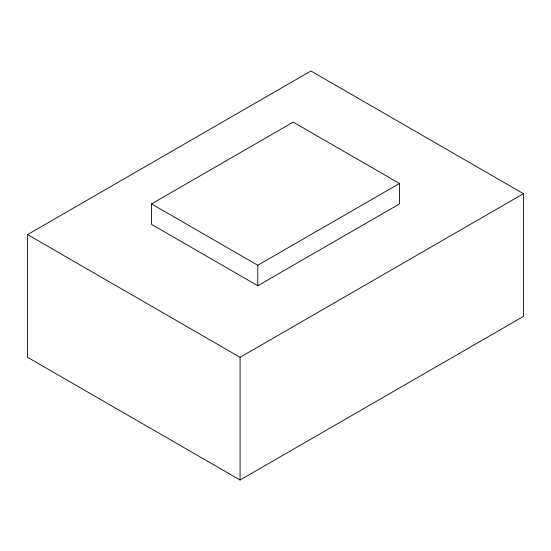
<?xml version="1.0" encoding="UTF-8"?>
<svg xmlns="http://www.w3.org/2000/svg" width="551" height="551" viewBox="0 0 551 551"><rect width="100%" height="100%" fill="white"/><g stroke="black" fill="none" stroke-linecap="round" stroke-linejoin="round"><path stroke-width="0.83" d="M27.55 234.595L310.922 70.996L523.45 193.697L523.45 316.405L240.078 480.004L27.55 357.303L27.55 234.595L240.078 357.303L523.45 193.697M151.525 203.925L293.208 122.122L399.475 183.469L399.475 203.925L257.792 285.721L151.525 224.374L151.525 203.925L257.792 265.272L399.475 183.469M257.792 265.272L257.792 285.721M240.078 357.303L240.078 480.004"/></g></svg>
